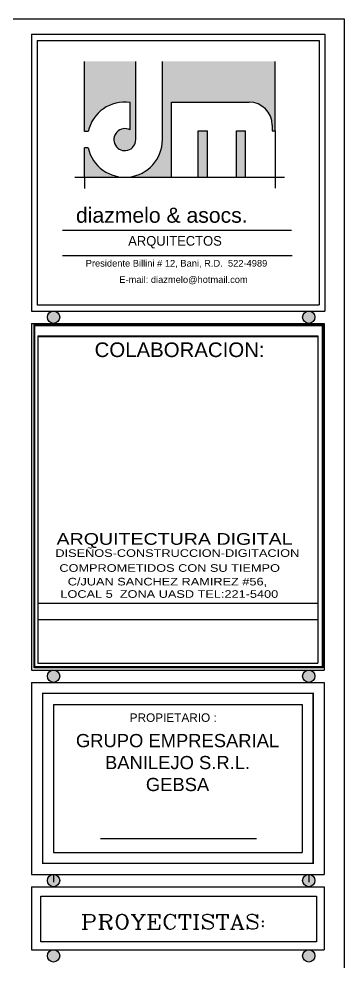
# Model space of a CAD drawing. Header units: feet. Extents: x 1019 to 2236, y -546 to 122.
# Drawn here: x 1111.77 to 1118.77, y -291.55 to -271.27 of the extents above; entities that cross this region are included whole.
import ezdxf
from ezdxf.enums import TextEntityAlignment as Align

# ---------------------------------------------------------------- set-up
doc = ezdxf.new("R2010")
doc.units = ezdxf.units.FT
doc.header["$LTSCALE"] = 0.05
doc.header["$MEASUREMENT"] = 0
for name, color, linetype in [('HOJA', 7, 'Continuous'), ('MARCO', 1, 'Continuous'), ('TARGETA', 7, 'Continuous'), ('TEXTO', 2, 'Continuous'), ('textos', 7, 'Continuous'), ('TEXXT', 2, 'Continuous')]:
    doc.layers.add(name, color=color, linetype=linetype)
doc.styles.add('DAMIAN', font='arial.ttf', dxfattribs={"height": 0.12})
doc.styles.get("Standard").update_dxf_attribs({"font": 'arial.ttf'})
doc.styles.add('TITTEXTM', font='romanc.shx')

# ---------------------------------------------------------------- blocks, each defined once
blk = doc.blocks.new('A$C6FFE63EF')
at = {"layer": 'TEXTO', "ltscale": 0.05}
h = blk.add_hatch(color=256, dxfattribs=at)
h.paths.add_polyline_path([(1.319, 2.87), (1.319, 2.479, 3.622679), (1.401, 2.342), (1.401, 3.449), (0.672, 3.449), (0.672, 2.457), (0.725, 2.457, -0.391497)])
h.paths.add_polyline_path([(1.246, 1.809, -0.351969), (0.725, 2.227), (0.672, 2.227), (0.672, 1.809)])
h.paths.add_polyline_path([(1.91, 2.875), (3.008, 2.875, -0.414214), (3.336, 2.547), (3.336, 2.466), (3.377, 2.466), (3.377, 3.449), (1.779, 3.449), (1.779, 2.342, -0.414214), (1.246, 1.809), (1.91, 1.809)])
h.paths.add_polyline_path([(2.418, 2.465), (2.287, 2.465), (2.287, 1.809), (2.418, 1.809)], flags=17)
h.paths.add_polyline_path([(2.959, 2.465), (2.828, 2.465), (2.828, 1.809), (2.959, 1.809)], flags=17)
for p, q in [((0.671, 2.456), (0.671, 3.448)), ((1.401, 2.341), (1.401, 3.448)), ((1.778, 2.341), (1.778, 3.448)), ((3.377, 2.465), (3.377, 3.448)), ((1.319, 2.479), (1.319, 2.869)), ((1.909, 1.808), (1.909, 2.874)), ((1.909, 2.874), (3.008, 2.874)), ((3.336, 2.546), (3.336, 2.465)), ((0.725, 2.456), (0.671, 2.456)), ((2.287, 1.808), (2.287, 2.464)), ((2.287, 2.464), (2.418, 2.464)), ((2.418, 1.808), (2.418, 2.464)), ((2.828, 1.808), (2.828, 2.464)), ((2.828, 2.464), (2.959, 2.464)), ((2.959, 1.808), (2.959, 2.464)), ((3.336, 2.465), (3.377, 2.465)), ((3.377, 2.465), (3.377, 1.653)), ((0.671, 1.808), (0.671, 2.227)), ((0.725, 2.227), (0.671, 2.227)), ((0.534, 1.808), (3.512, 1.808)), ((0.671, 1.808), (0.671, 1.647)), ((0.362, 1.057), (3.61, 1.057)), ((0.362, 0.698), (3.622, 0.698))]:
    blk.add_line(p, q, dxfattribs=at)
for centre, radius, start, end in [((1.245, 2.341), 0.533, 82.0412, 167.5619), ((3.008, 2.546), 0.328, 0, 90), ((1.245, 2.341), 0.156, 61.7263, 0), ((1.245, 2.341), 0.533, 192.4381, 0)]:
    blk.add_arc(centre, radius, start, end, dxfattribs=at)
at = {"layer": 'TEXTO', "ltscale": 0.3, "width": 13.01141, "attachment_point": 1}
for s, insert, char_height in [('{\\fSwis721 Blk BT|b0|i0|c0|p34;diazmelo & asocs.}', (0.552, 1.378), 0.21489), ('{\\fComic Sans MS|b0|i0|c0|p66;ARQUITECTOS}', (1.293, 0.975), 0.13753), ('{\\fArial|b0|i0|c0|p34;Presidente Billini # 12, Bani, R.D.  522-4989}', (0.69, 0.636), 0.09455), ('{\\fArial|b0|i0|c0|p34;E-mail: diazmelo@hotmail.com}', (1.167, 0.405), 0.09455)]:
    blk.add_mtext(s, dxfattribs=dict(at, insert=insert, char_height=char_height))

msp = doc.modelspace()

# ---------------------------------------------------------------- hatches: boundary and pattern name
at = {"layer": 'textos'}
h = msp.add_hatch(color=7, dxfattribs=at)
h.paths.add_polyline_path([(1112.65, -277.682, 1), (1112.384, -277.682, 1)])
h.paths.add_polyline_path([(1118.145, -277.682, 1), (1117.878, -277.682, 1)])
h = msp.add_hatch(color=7, dxfattribs=at)
h.paths.add_polyline_path([(1112.65, -285.4, 1), (1112.384, -285.4, 1)])
h.paths.add_polyline_path([(1118.145, -285.4, 1), (1117.878, -285.4, 1)])
h = msp.add_hatch(color=7, dxfattribs=at)
h.paths.add_polyline_path([(1112.517, -289.659, 1), (1112.517, -289.925, 1)])
h.paths.add_polyline_path([(1118.011, -289.659, 1), (1118.011, -289.925, 1)])
h = msp.add_hatch(color=7, dxfattribs=at)
h.paths.add_polyline_path([(1112.517, -291.28, 1), (1112.517, -291.547, 1)])
h.paths.add_polyline_path([(1118.011, -291.28, 1), (1118.011, -291.547, 1)])

# ---------------------------------------------------------------- linework, layer by layer
at = {"layer": 'HOJA', "color": 17, "linetype": 'Continuous'}
for p, q in [((1112.18, -283.826), (1118.207, -283.826)), ((1112.18, -284.178), (1118.207, -284.178))]:
    msp.add_line(p, q, dxfattribs=at)
at = {"layer": 'MARCO'}
msp.add_lwpolyline([(1054.272, -271.268), (1118.772, -271.268), (1118.772, -313.268), (1054.272, -313.268)], close=True, dxfattribs=at)
at = {"layer": 'TARGETA', "color": 3}
for p, q in [((1112.046, -271.6), (1118.353, -271.6)), ((1112.046, -271.6), (1112.046, -277.549)), ((1112.163, -271.731), (1118.236, -271.731)), ((1112.163, -271.731), (1112.163, -277.415)), ((1118.236, -271.731), (1118.236, -277.415)), ((1118.353, -271.6), (1118.353, -277.549)), ((1112.046, -277.549), (1118.353, -277.549)), ((1112.163, -277.415), (1118.218, -277.415)), ((1118.218, -277.415), (1118.236, -277.415)), ((1112.18, -278.082), (1112.18, -285.103)), ((1112.18, -278.082), (1118.207, -278.082)), ((1112.18, -278.096), (1112.18, -285.116)), ((1112.18, -278.096), (1118.207, -278.096)), ((1112.18, -278.096), (1112.18, -285.116)), ((1118.207, -278.082), (1118.207, -285.103)), ((1118.207, -278.096), (1118.207, -285.116)), ((1118.207, -278.096), (1118.207, -285.116)), ((1112.18, -285.116), (1118.207, -285.116)), ((1112.18, -285.116), (1118.207, -285.116)), ((1112.046, -285.534), (1118.341, -285.534)), ((1112.046, -285.534), (1112.046, -289.659)), ((1118.341, -285.534), (1118.341, -289.659)), ((1112.518, -286.005), (1117.869, -286.005)), ((1112.518, -286.005), (1112.518, -289.188)), ((1117.869, -286.005), (1117.869, -289.188)), ((1112.518, -289.188), (1117.869, -289.188)), ((1112.046, -289.659), (1118.341, -289.659)), ((1112.046, -289.925), (1112.046, -291.28)), ((1112.046, -289.925), (1118.341, -289.925)), ((1118.341, -289.925), (1118.341, -291.28)), ((1112.246, -291.11), (1112.246, -290.125)), ((1112.246, -290.125), (1118.178, -290.125)), ((1118.178, -290.125), (1118.178, -291.11)), ((1118.178, -291.11), (1112.246, -291.11)), ((1112.046, -291.28), (1118.341, -291.28))]:
    msp.add_line(p, q, dxfattribs=at)
at = {"layer": 'textos', "color": 7}
for p, q in [((1112.046, -277.818), (1112.046, -285.267)), ((1112.046, -277.818), (1118.341, -277.818)), ((1112.046, -277.818), (1118.341, -277.818)), ((1112.046, -277.818), (1118.341, -277.818)), ((1118.341, -277.818), (1118.341, -285.267)), ((1112.097, -285.216), (1112.097, -277.838)), ((1112.097, -277.838), (1118.321, -277.838)), ((1112.117, -285.196), (1112.117, -277.858)), ((1112.117, -277.858), (1118.301, -277.858)), ((1118.301, -277.858), (1118.301, -285.196)), ((1118.321, -277.838), (1118.321, -285.216)), ((1112.046, -285.267), (1118.341, -285.267)), ((1118.321, -285.216), (1112.097, -285.216)), ((1118.301, -285.196), (1112.117, -285.196)), ((1112.046, -285.534), (1118.341, -285.534)), ((1112.517, -289.659), (1112.517, -289.827)), ((1118.011, -289.659), (1118.011, -289.827))]:
    msp.add_line(p, q, dxfattribs=at)
for centre in [(1112.517, -277.682), (1118.011, -277.682), (1112.517, -285.4), (1112.517, -285.4), (1118.011, -285.4), (1118.011, -285.4), (1112.517, -289.792), (1118.011, -289.792), (1112.517, -291.413), (1118.011, -291.413)]:
    msp.add_circle(centre, 0.133, dxfattribs=at)
at = {"layer": 'TEXXT'}
msp.add_line((1113.53, -288.89), (1116.884, -288.89), dxfattribs=at)
at = {"layer": 'TEXXT', "const_width": 0.0314}
msp.add_lwpolyline([(1112.282, -285.769), (1118.105, -285.769), (1118.105, -289.423), (1112.282, -289.423), (1112.282, -285.769)], dxfattribs=at)

# ---------------------------------------------------------------- block references
at = {"xscale": 1.516622773005782, "yscale": 1.516622773005782, "zscale": 1.516622773005782}
msp.add_blockref('A$C6FFE63EF', (1112.163, -277.415), dxfattribs=at)

# ---------------------------------------------------------------- texts
at = {"layer": 'textos', "color": 7, "width": 1.2}
for s, height, style, p in [('ARQUITECTURA DIGITAL', 0.25136, 'DAMIAN', (1112.582, -282.323)), ('DISEÑOS-CONSTRUCCION-DIGITACION', 0.16338, 'DAMIAN', (1112.557, -282.671)), ('COMPROMETIDOS CON SU TIEMPO', 0.16338, 'DAMIAN', (1112.643, -282.992)), ('C/JUAN SANCHEZ RAMIREZ #56,  ', 0.16338, 'DAMIAN', (1112.823, -283.285)), ('LOCAL 5  ZONA UASD TEL:221-5400', 0.16338, 'DAMIAN', (1112.665, -283.551)), ('PROYECTISTAS:', 0.31511, 'TITTEXTM', (1113.1, -290.52))]:
    msp.add_text(s, height=height, dxfattribs=dict(at, style=style)).set_placement(p, align=Align.TOP_LEFT)
at = {"layer": 'textos', "color": 7, "style": 'DAMIAN'}
for s, insert, char_height, width, attachment_point in [('COLABORACION:', (1113.401, -278.224), 0.3142, 5.80704, 1), ('PROPIETARIO :', (1114.156, -286.199), 0.18158, 4.19495, 1), ('GRUPO EMPRESARIAL\\PBANILEJO S.R.L.\\PGEBSA', (1115.186, -286.642), 0.2832, 6.54268, 2)]:
    msp.add_mtext(s, dxfattribs=dict(at, insert=insert, char_height=char_height, width=width, attachment_point=attachment_point))

doc.saveas('drawing.dxf')
